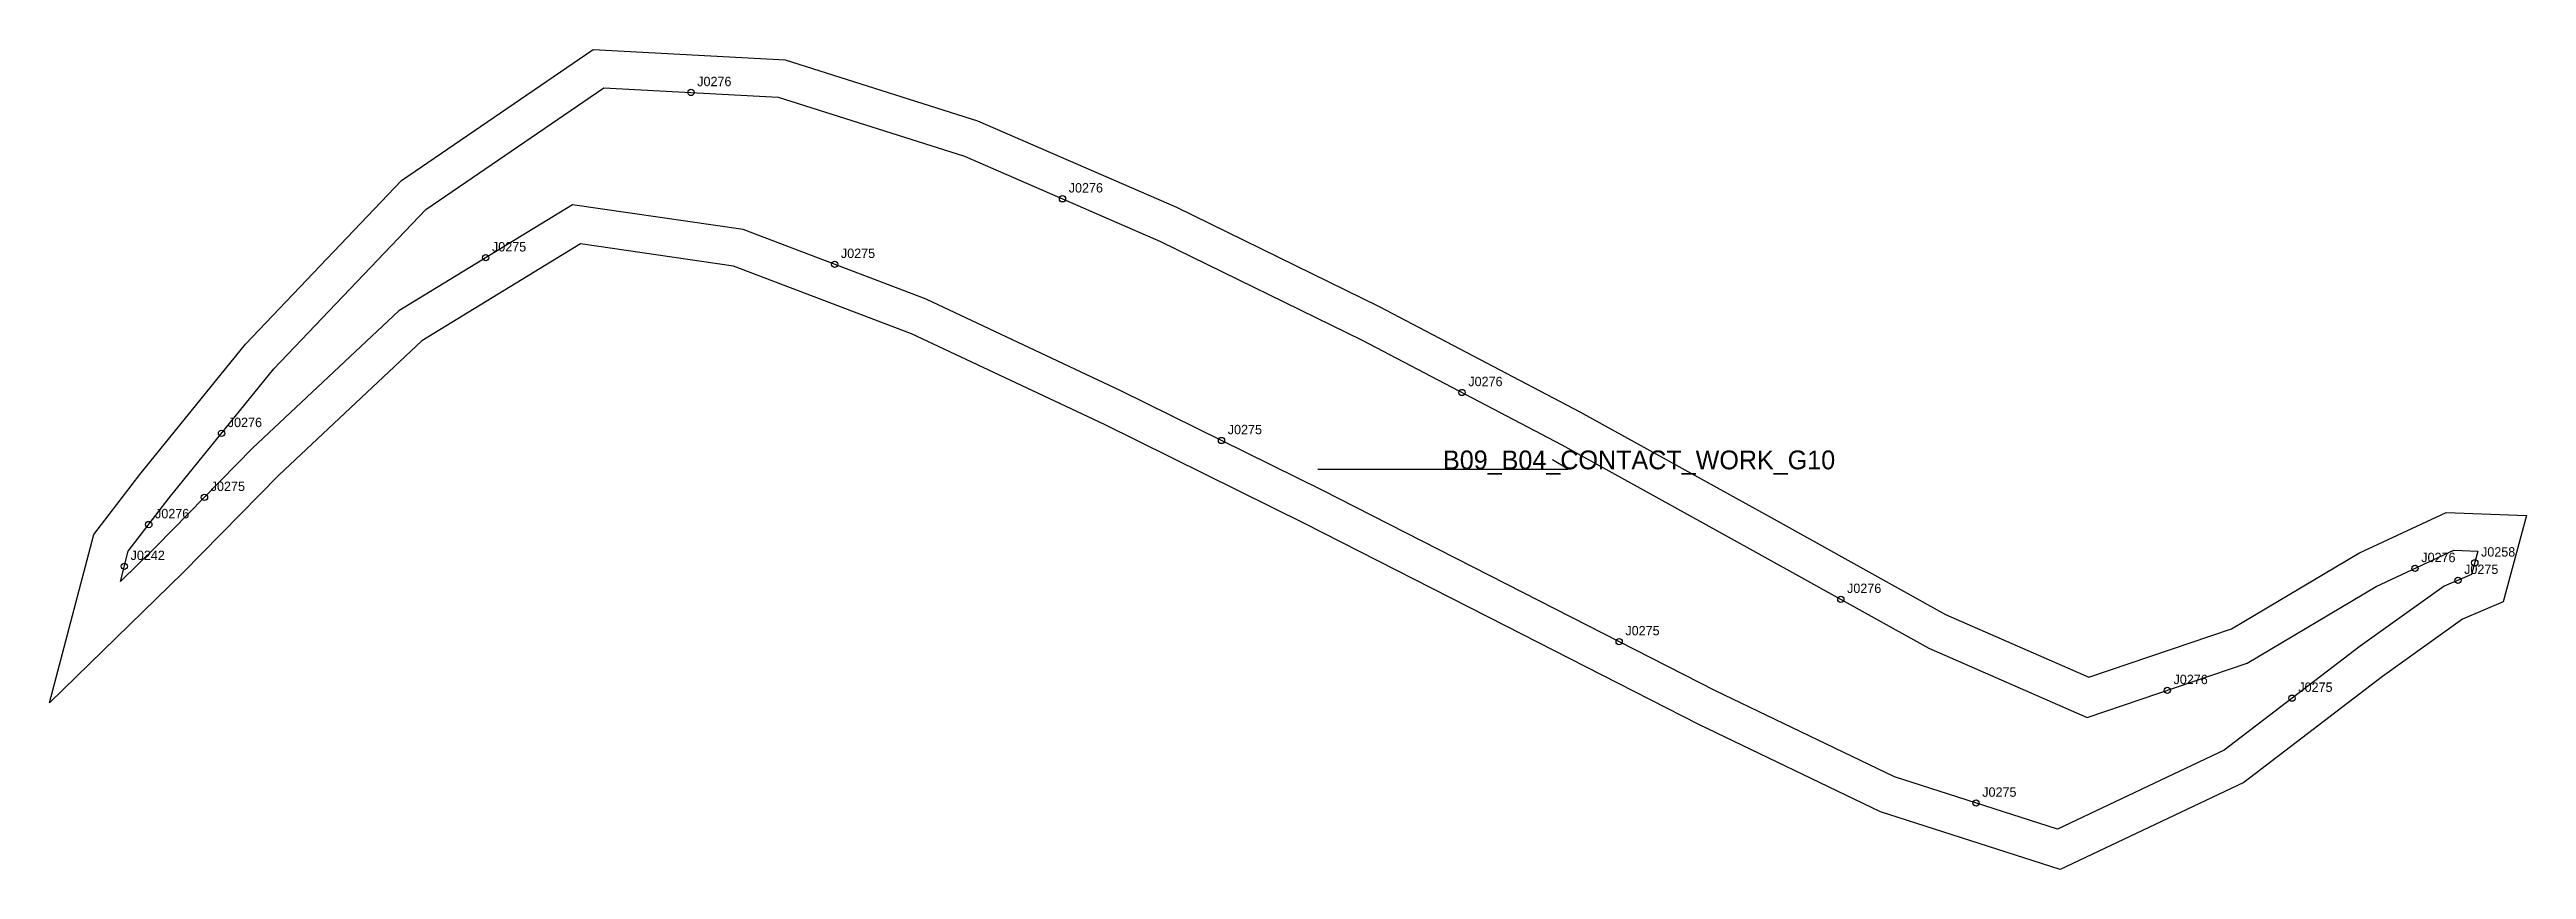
# Model space of a CAD drawing. Header units: millimetres. Extents: x -25 to 766, y -102 to 160.
import ezdxf

# ---------------------------------------------------------------- set-up
doc = ezdxf.new("R2010")
doc.units = ezdxf.units.MM
for name, color, linetype in [('CUT', 1, 'Continuous'), ('GRAIN', 3, 'Continuous'), ('LABEL', 7, 'Continuous'), ('NOTCH', 2, 'Continuous'), ('SEW', 5, 'Continuous')]:
    doc.layers.add(name, color=color, linetype=linetype)

msp = doc.modelspace()

# ---------------------------------------------------------------- linework, layer by layer
at = {"layer": 'CUT'}
msp.add_lwpolyline([(-10.99, 5.39), (3.65, 24.5), (37.48, 66.17), (87.25, 118.39), (148.5, 160.21), (209.84, 156.93), (271.36, 137.44), (334.89, 109.84), (399.66, 78.12), (463.8, 44.56), (524.93, 10.79), (580.62, -20.19), (626.5, -40.23), (672.03, -24.81), (712.68, -0.63), (740.65, 12.41), (766.29, 11.4), (758.84, -16.17), (745.88, -21.65), (720.28, -39.97), (675.94, -73.8), (617.31, -101.61), (559.89, -83.26), (501.85, -55.31), (440.11, -23.85), (376.09, 8.74), (311.96, 40.46), (250.3, 69.48), (193.39, 91.08), (144.52, 98.16), (93.74, 67.2), (48.07, 24.29), (17.44, -6.89), (-25.17, -48.44), (-10.99, 5.39)], close=True, dxfattribs=at)
at = {"layer": 'GRAIN'}
for p, q in [((380.1, 26.17), (460.1, 26.17)), ((460.1, 26.17), (455.1, 29.17))]:
    msp.add_line(p, q, dxfattribs=at)
at = {"layer": 'NOTCH'}
for centre in [(179.79, 146.52), (298.5, 112.56), (114.2, 93.73), (225.7, 91.65), (426.18, 50.71), (29.79, 37.65), (349.32, 35.37), (24.33, 17.24), (6.54, 8.53), (-1.27, -4.8), (730.69, -5.48), (749.78, -3.7), (547.2, -15.33), (744.38, -9.26), (476.37, -28.86), (651.52, -44.43), (691.4, -46.91), (590.4, -80.41)]:
    msp.add_circle(centre, 1, dxfattribs=at)
at = {"layer": 'SEW'}
msp.add_lwpolyline([(0, 0), (13.07, 17.06), (46.5, 58.24), (95.06, 109.19), (151.91, 148.01), (207.67, 145.03), (267.14, 126.19), (329.86, 98.94), (394.24, 67.42), (458.11, 33.99), (519.11, 0.29), (575.29, -30.96), (625.96, -53.08), (677.08, -35.77), (718.3, -11.26), (743.09, 0.3), (750.78, 0), (748.78, -7.4), (739.98, -11.11), (713.14, -30.32), (669.66, -63.49), (616.45, -88.74), (564.34, -72.09), (507.17, -44.56), (445.56, -13.16), (381.47, 19.46), (317.17, 51.27), (254.99, 80.53), (196.42, 102.76), (141.97, 110.66), (86.43, 76.8), (39.68, 32.87), (8.97, 1.61), (-2.53, -9.61)], close=True, dxfattribs=at)

# ---------------------------------------------------------------- texts
at = {"layer": 'LABEL'}
for s, height, p in [('J0276', 3, (181.79, 148.52)), ('J0276', 3, (300.5, 114.56)), ('J0275', 3, (116.2, 95.73)), ('J0275', 3, (227.7, 93.65)), ('J0276', 3, (428.18, 52.71)), ('J0276', 3, (31.79, 39.65)), ('J0275', 3, (351.32, 37.37)), ('B09_B04_CONTACT_WORK_G10', 6, (420.1, 26.17)), ('J0275', 3, (26.33, 19.24)), ('J0276', 3, (8.54, 10.53)), ('J0242', 3, (0.73, -2.8)), ('J0258', 3, (751.78, -1.7)), ('J0276', 3, (732.69, -3.48)), ('J0275', 3, (746.38, -7.26)), ('J0276', 3, (549.2, -13.33)), ('J0275', 3, (478.37, -26.86)), ('J0276', 3, (653.52, -42.43)), ('J0275', 3, (693.4, -44.91)), ('J0275', 3, (592.4, -78.41))]:
    msp.add_text(s, height=height, dxfattribs=at).set_placement(p)

doc.saveas('drawing.dxf')
